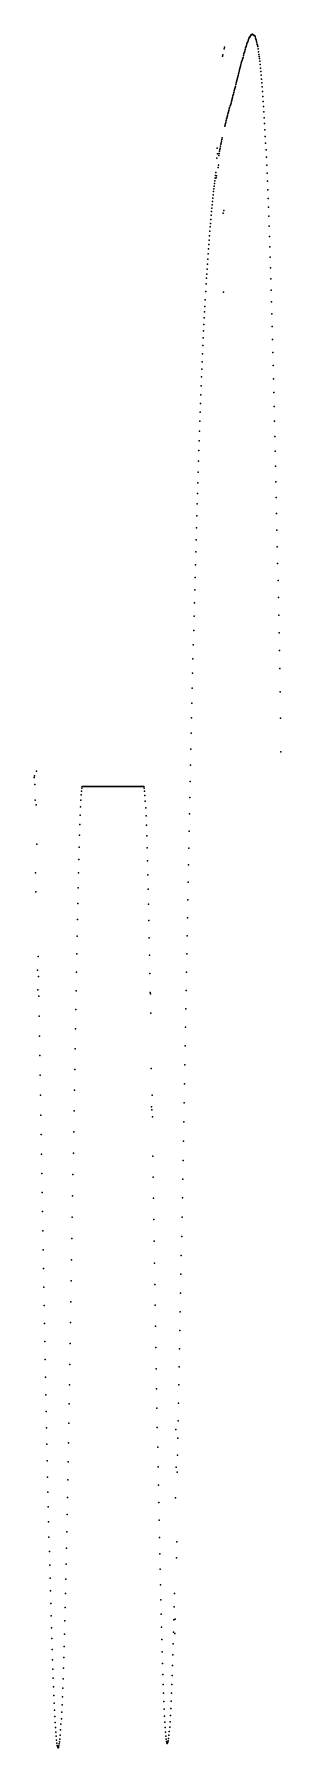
# Model space of a CAD drawing. Header units: metres. Extents: x 0 to 360, y -1401 to 1096.
import ezdxf

# ---------------------------------------------------------------- set-up
doc = ezdxf.new("R2010")
doc.units = ezdxf.units.M

msp = doc.modelspace()

# ---------------------------------------------------------------- linework, layer by layer
for p in [(277, 1075.2), (277.5, 1077.4), (307.5, 1074.4), (308, 1076.5), (308.5, 1077.8), (309, 1078.7), (309.5, 1080.4), (310, 1082.6), (310.5, 1083.9), (311, 1084.8), (311.5, 1085.6), (312, 1086.9), (312.5, 1088.6), (313, 1090.4), (313.5, 1091.7), (314, 1092.1), (314.5, 1092.1), (315, 1093), (315.5, 1094.3), (316, 1095.1), (316.5, 1095.6), (317, 1095.6), (317.5, 1096), (318, 1096.4), (318.5, 1096.4), (319, 1096), (319.5, 1095.6), (320, 1095.1), (320.5, 1094.7), (321, 1094.7), (321.5, 1094.3), (322, 1093), (322.5, 1090.8), (323, 1089.1), (323.5, 1088.2), (324, 1086.5), (324.5, 1083.9), (325, 1081.7), (325.5, 1080.4), (326, 1078.7), (326.5, 1075.2), (274.5, 1064.4), (275, 1066.6), (301, 1049.8), (301.5, 1051.9), (302, 1054.1), (302.5, 1056.2), (303, 1058.4), (303.5, 1060.1), (304, 1061.4), (304.5, 1062.7), (305, 1065.3), (305.5, 1067.9), (306, 1069.2), (306.5, 1070.1), (307, 1071.8), (327, 1070.9), (327.5, 1067), (328, 1064), (328.5, 1061), (329, 1057.1), (329.5, 1052.4), (294.5, 1025.6), (295, 1027.3), (295.5, 1029), (296, 1030.8), (296.5, 1032.9), (297, 1034.6), (297.5, 1036.4), (298, 1038.5), (298.5, 1040.3), (299, 1042.4), (299.5, 1044.6), (300, 1046.7), (300.5, 1048.5), (330, 1047.2), (330.5, 1042), (331, 1036.8), (331.5, 1031.2), (332, 1025.6), (288, 1000.5), (288.5, 1002.2), (289, 1004.4), (289.5, 1006.6), (290, 1007.9), (290.5, 1009.2), (291, 1011.3), (291.5, 1013.9), (292, 1016.1), (292.5, 1017.4), (293, 1018.7), (293.5, 1020.4), (294, 1023), (332.5, 1020), (333, 1013), (333.5, 1005.7), (281, 974.2), (281.5, 975.9), (282, 978), (282.5, 980.2), (283, 981.9), (283.5, 983.2), (284, 985.4), (284.5, 987.6), (285, 989.7), (285.5, 991.9), (286, 993.2), (286.5, 994.5), (287, 996.2), (287.5, 998.4), (334, 998.4), (334.5, 991), (335, 983.2), (335.5, 974.6), (278, 962.5), (278.5, 964.2), (279, 966.4), (279.5, 968.5), (280, 970.7), (280.5, 972.9), (336, 966.4), (336.5, 957.3), (267, 930.5), (270, 925.8), (270.5, 928.4), (271, 930.5), (271.5, 933.1), (272, 936.1), (272.5, 938.3), (273, 940.5), (273.5, 943.1), (274, 945.6), (337, 947.4), (337.5, 937.9), (338, 927.9), (266.5, 915.8), (267.5, 922.3), (268, 902.4), (268.5, 905.5), (269, 919.7), (269.5, 922.8), (338.5, 917.1), (339, 905.5), (262.5, 875.2), (263, 878.7), (263.5, 882.6), (264, 886.5), (264.5, 890.4), (265, 894.7), (265.5, 886.9), (266, 889.9), (339.5, 893.8), (340, 882.1), (260, 852.8), (260.5, 857.5), (261, 862.3), (261.5, 867), (262, 871.3), (340.5, 869.6), (341, 857.1), (257.5, 826.4), (258, 832.5), (258.5, 838.1), (259, 842.8), (259.5, 847.6), (275.5, 835.5), (276.5, 839.4), (341.5, 844.6), (342, 831.2), (255.5, 802.7), (256, 809.6), (256.5, 815.6), (257, 820.8), (342.5, 816.9), (343, 801.8), (253.5, 776.3), (254, 783.6), (254.5, 790.1), (255, 796.2), (343.5, 786.7), (252, 753.8), (252.5, 761.2), (253, 768.5), (344, 771.6), (344.5, 756), (250.5, 732.7), (251, 740.9), (251.5, 746.9), (345, 740), (249, 699.4), (249.5, 709.3), (250, 721.4), (276, 720.6), (345.5, 723.2), (346, 706.3), (248, 683), (248.5, 691.6), (346.5, 689), (246.5, 654), (247, 664), (247.5, 673.5), (347, 670.5), (347.5, 651.5), (245.5, 630.7), (246, 642.8), (348, 632.4), (244.5, 608.3), (245, 619.1), (348.5, 613.4), (243.5, 584.1), (244, 597), (349, 594), (242.5, 558.1), (243, 570.7), (349.5, 574.1), (350, 553.8), (241.5, 532.2), (242, 545.6), (350.5, 532.2), (240.5, 503.7), (241, 518), (351, 510.2), (240, 489.5), (351.5, 488.6), (239, 457.9), (239.5, 473.9), (352, 466.6), (238, 427.2), (238.5, 442.4), (352.5, 444.1), (237.5, 411.7), (353, 421.2), (236.5, 376.7), (237, 394.4), (353.5, 397.9), (236, 359.4), (354, 373.7), (235.5, 341.7), (354.5, 349.1), (355, 324.9), (234.5, 304.6), (235, 323.1), (355.5, 300.2), (234, 286.4), (356, 275.2), (233.5, 267.8), (232.5, 227.2), (233, 248), (356.5, 249.7), (232, 206.5), (357, 223.8), (231.5, 185.8), (357.5, 197.9), (231, 165), (358, 171.9), (230.5, 143.4), (358.5, 137.8), (230, 121.4), (229, 77.8), (229.5, 99.8), (359, 99.4), (228.5, 54.4), (359.5, 50.5), (228, 30.7), (0, 13), (0.5, 15.6), (1, 2.6), (3.5, 22), (71.5, 0), (72, 0), (72.5, 0), (74.5, 0), (75, 0), (75.5, 0), (77.5, 0), (78, 0), (79.5, 0), (80, 0), (80.5, 0), (83, 0), (83.5, 0), (84, 0), (84.5, 0), (86, 0), (86.5, 0), (87, 0), (87.5, 0), (88, 0), (88.5, 0), (90, 0), (91.5, 0), (92, 0), (93, 0), (93.5, 0), (94, 0), (96, 0), (96.5, 0), (98, 0), (98.5, 0), (99, 0), (99.5, 0), (101.5, 0), (102, 0), (102.5, 0), (104.5, 0), (105, 0), (105.5, 0), (106, 0), (106.5, 0), (107.5, 0), (108, 0), (109.5, 0), (110, 0), (111.5, 0), (112, 0), (113.5, 0), (114, 0), (116, 0), (116.5, 0), (119, 0), (119.5, 0), (120, 0), (122, 0), (124, 0), (124.5, 0), (125, 0), (126.5, 0), (127, 0), (129, 0), (129.5, 0), (130.5, 0), (131, 0), (131.5, 0), (133.5, 0), (134, 0), (134.5, 0), (135, 0), (136.5, 0), (137, 0), (138.5, 0), (139, 0), (139.5, 0), (140, 0), (140.5, 0), (141, 0), (144, 0), (144.5, 0), (145, 0), (145.5, 0), (146, 0), (146.5, 0), (148, 0), (148.5, 0), (149, 0), (150.5, 0), (151, 0), (151.5, 0), (154, 0), (154.5, 0), (155, 0), (155.5, 0), (156, 0), (156.5, 0), (158, 0), (158.5, 0), (159, 0), (159.5, 0), (227.5, 7.3), (1.5, -20.3), (68, -19.9), (68.5, -12.5), (69, -6.9), (69.5, -2.6), (70, -0.4), (70.5, 0), (71, 0), (73, 0), (73.5, 0), (74, 0), (76, 0), (76.5, 0), (77, 0), (78.5, 0), (79, 0), (81, 0), (81.5, 0), (82, 0), (82.5, 0), (85, 0), (85.5, 0), (89, 0), (89.5, 0), (90.5, 0), (91, 0), (92.5, 0), (94.5, 0), (95, 0), (95.5, 0), (97, 0), (97.5, 0), (100, 0), (100.5, 0), (101, 0), (103, 0), (103.5, 0), (104, 0), (107, 0), (108.5, 0), (109, 0), (110.5, 0), (111, 0), (112.5, 0), (113, 0), (114.5, 0), (115, 0), (115.5, 0), (117, 0), (117.5, 0), (118, 0), (118.5, 0), (120.5, 0), (121, 0), (121.5, 0), (122.5, 0), (123, 0), (123.5, 0), (125.5, 0), (126, 0), (127.5, 0), (128, 0), (128.5, 0), (130, 0), (132, 0), (132.5, 0), (133, 0), (135.5, 0), (136, 0), (137.5, 0), (138, 0), (141.5, 0), (142, 0), (142.5, 0), (143, 0), (143.5, 0), (147, 0), (147.5, 0), (149.5, 0), (150, 0), (152, 0), (152.5, 0), (153, 0), (153.5, 0), (157, 0), (157.5, 0), (160, -0.4), (160.5, -2.6), (161, -6.9), (161.5, -13.4), (162, -21.6), (227, -16), (3, -26.8), (67, -41.9), (67.5, -29.8), (162.5, -31.1), (163, -42.8), (226.5, -40.2), (66, -71.3), (66.5, -55.7), (163.5, -56.6), (164, -72.1), (226, -65.2), (4, -84.2), (65.5, -88.6), (164.5, -89.4), (225.5, -89.9), (65, -106.7), (165, -108.4), (225, -114.5), (2, -126.1), (64, -147.7), (64.5, -126.1), (165.5, -128.7), (224.5, -139.5), (2.5, -153.8), (63.5, -170.6), (166, -149.9), (166.5, -171.9), (224, -165.5), (63, -194), (167, -195.7), (223.5, -191.8), (62.5, -218.2), (167.5, -220.8), (223, -217.7), (5.5, -248), (62, -244.1), (168, -246.2), (222.5, -244.1), (4.5, -267.8), (61.5, -270.9), (168.5, -273), (222, -270.9), (5, -296.4), (6, -276.9), (61, -298.1), (221.5, -297.6), (6.5, -305.9), (169, -300.7), (169.5, -302.4), (221, -324.4), (7, -335.2), (60.5, -325.3), (170, -330.5), (7.5, -364.2), (60, -353.4), (220.5, -351.2), (8, -392.3), (59.5, -382.8), (220, -378.4), (8.5, -420.8), (59, -412.6), (170.5, -411.3), (219.5, -406.1), (58.5, -442.8), (219, -433.7), (9, -450.1), (58, -473), (171, -467), (171.5, -471.3), (172, -450.1), (218.5, -461.4), (9.5, -479.1), (172.5, -481.7), (218, -489), (10, -507.6), (57.5, -503.7), (217.5, -517.1), (10.5, -536.1), (57, -534.8), (173, -539.1), (217, -545.2), (11, -564.2), (56.5, -565.9), (173.5, -569.8), (216.5, -572.4), (11.5, -591.8), (56, -597), (12, -619.9), (174, -600.5), (216, -600), (12.5, -648), (55.5, -628.1), (174.5, -631.6), (215.5, -628.1), (55, -659.2), (175, -663.1), (215, -656.2), (13, -675.6), (54.5, -690.3), (175.5, -695.1), (214.5, -683.9), (13.5, -702.9), (54, -721), (214, -711.1), (14, -730.1), (176, -726.2), (213.5, -738.7), (14.5, -756.9), (53.5, -751.2), (176.5, -756.4), (213, -765.9), (15, -782.8), (53, -781.5), (177, -786.7), (212.5, -793.2), (15.5, -809.1), (52.5, -812.2), (177.5, -817.8), (212, -819.9), (16, -835.5), (52, -842.8), (178, -848.9), (211.5, -846.3), (16.5, -861.4), (51.5, -872.2), (211, -872.6), (17, -886.9), (178.5, -878.3), (210.5, -899), (17.5, -911.5), (51, -900.3), (179, -906.3), (18, -935.3), (50.5, -928.4), (179.5, -934.4), (206.5, -937.4), (210, -924.9), (18.5, -959), (50, -956.9), (180, -963.4), (209.5, -950), (19, -983.2), (49.5, -984.5), (180.5, -991.9), (207, -992.3), (209, -975), (19.5, -1007), (49, -1010.9), (181, -1018.7), (208.5, -999.6), (20, -1029), (48.5, -1036.4), (181.5, -1044.1), (206, -1037.2), (20.5, -1050.2), (21, -1072.2), (48, -1061.4), (182, -1069.6), (21.5, -1094.3), (47.5, -1086.5), (182.5, -1095.1), (22, -1115.4), (47, -1110.7), (183, -1118.9), (208, -1101.2), (22.5, -1135.3), (46.5, -1133.6), (183.5, -1141.3), (207.5, -1124.5), (23, -1154.3), (23.5, -1172.9), (46, -1155.6), (184, -1163.8), (24, -1191), (45, -1196.9), (45.5, -1176.6), (184.5, -1185.8), (204, -1195.8), (204.5, -1176.8), (24.5, -1209.2), (44.5, -1216.6), (185, -1206.6), (203.5, -1214.8), (205.5, -1213.9), (25, -1226.4), (25.5, -1242.4), (44, -1235.8), (185.5, -1225.6), (186, -1243.7), (203, -1232.9), (205, -1234.7), (26, -1258), (26.5, -1273.1), (43, -1270), (43.5, -1253.8), (186.5, -1261.4), (202, -1265.8), (202.5, -1249.8), (27, -1286.9), (42.5, -1285.5), (187, -1278.7), (187.5, -1294.7), (201, -1296), (201.5, -1281.3), (27.5, -1299.9), (28, -1312.8), (41.5, -1314.6), (42, -1300.8), (188, -1309), (188.5, -1321.9), (200, -1321.9), (200.5, -1309.4), (28.5, -1325.4), (29, -1336.6), (29.5, -1346.5), (40.5, -1338.8), (41, -1327.1), (189, -1334), (189.5, -1345.2), (199, -1344.4), (199.5, -1333.6), (30, -1356), (30.5, -1364.7), (31, -1372), (39, -1367.3), (39.5, -1359.1), (40, -1349.6), (190, -1355.2), (190.5, -1364.3), (191, -1372), (197.5, -1371.6), (198, -1363.8), (198.5, -1354.3), (31.5, -1378.5), (32, -1384.6), (32.5, -1390.2), (33, -1394.9), (33.5, -1398), (36.5, -1395.8), (37, -1392.8), (37.5, -1388.9), (38, -1383.3), (38.5, -1375.5), (191.5, -1378.9), (192, -1384.6), (192.5, -1388.9), (193, -1392.3), (193.5, -1394.5), (194, -1395.4), (194.5, -1394.5), (195, -1393.2), (195.5, -1391.5), (196, -1388), (196.5, -1383.3), (197, -1377.6), (34, -1399.7), (34.5, -1401), (35, -1401.4), (35.5, -1401), (36, -1398.8)]:
    msp.add_point(p)

doc.saveas('drawing.dxf')
